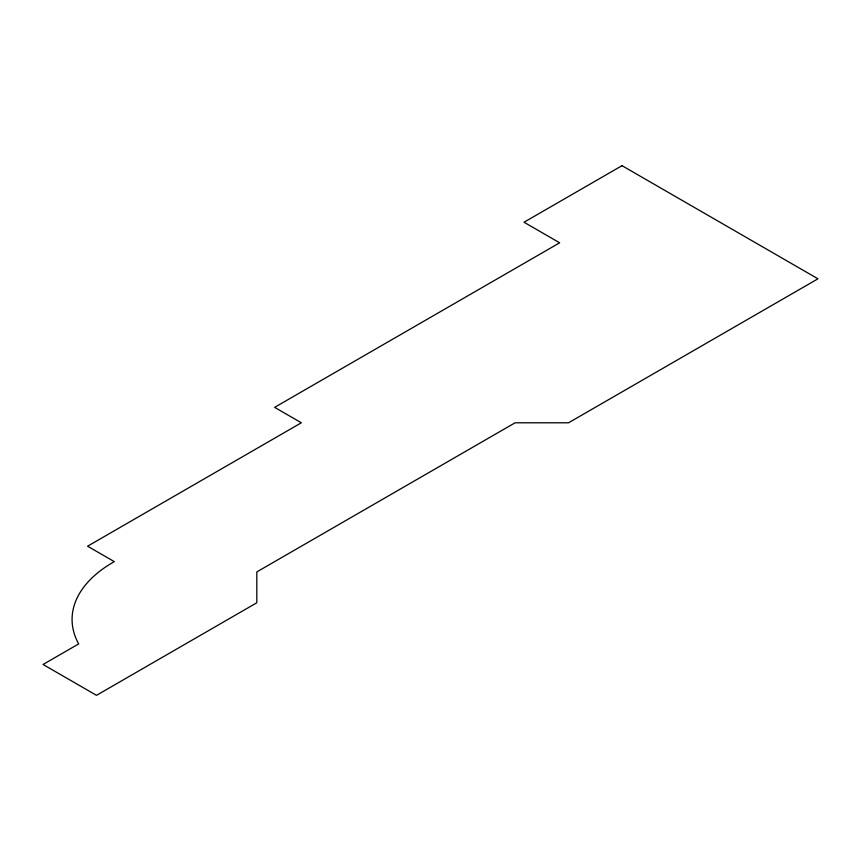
<?xml version="1.0" encoding="UTF-8"?>
<svg xmlns="http://www.w3.org/2000/svg" width="861" height="861" viewBox="0 0 861 861"><rect width="100%" height="100%" fill="white"/><g stroke="black" fill="none" stroke-linecap="round" stroke-linejoin="round"><path stroke-width="1.29" d="M621.997 165.667L524.026 222.235L559.65 242.802L274.627 407.361L301.35 422.783L87.585 546.208L114.309 561.63A139.73 80.676 0 0 0 78.674 643.91L43.05 664.477L96.497 695.333L256.815 602.765L256.815 571.919L515.115 422.783L568.561 422.783L817.95 278.803L621.997 165.667"/></g></svg>
